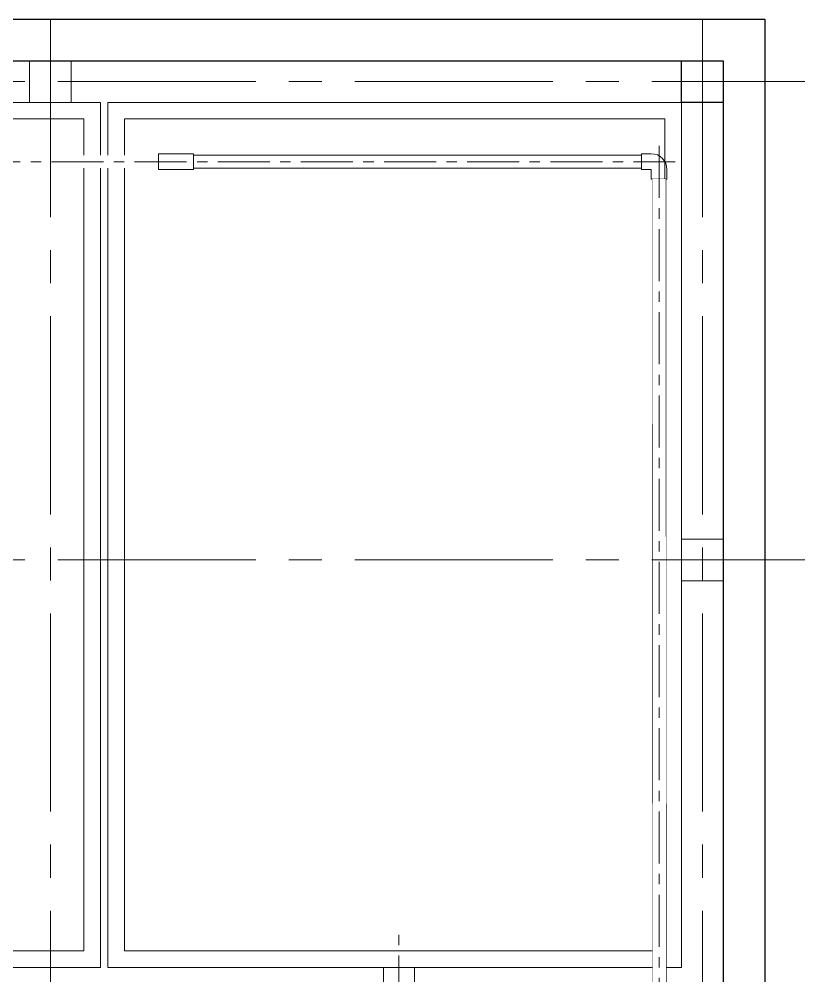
# Model space of a CAD drawing. Header units: millimetres. Extents: x 3795014 to 4300160, y 3869364 to 4016788.
# Drawn here: x 4227641 to 4229531, y 3926876 to 3929176 of the extents above; entities that cross this region are included whole.
import ezdxf

# ---------------------------------------------------------------- set-up
doc = ezdxf.new("R2010")
doc.units = ezdxf.units.MM
doc.set_wipeout_variables(frame=1)
doc.linetypes.add('CENTER', pattern=[2, 1.25, -0.25, 0.25, -0.25])
doc.linetypes.add('осевая2', pattern=[28.575, 19.05, -3.175, 3.175, -3.175])
for name, color, linetype, lineweight in [('Дополнительная', 7, 'Continuous', 18), ('Констр.', 7, 'Continuous', 30), ('оси', 7, 'осевая2', 13)]:
    doc.layers.add(name, color=color, linetype=linetype, lineweight=lineweight)

msp = doc.modelspace()

# ---------------------------------------------------------------- linework, layer by layer
at = {"layer": 'Дополнительная'}
for p, q in [((4228018.6, 3928852, 0), (4228060.6, 3928852, 0)), ((4228060.6, 3928852, 0), (4228060.6, 3928814, 0)), ((4229161.5, 3928852, 0), (4229138.5, 3928852, 0)), ((4229138.5, 3928852, 0), (4229138.5, 3928814, 0)), ((4228018.6, 3928814, 0), (4228060.6, 3928814, 0)), ((4229138.5, 3928814, 0), (4229161.5, 3928814, 0)), ((4229161.5, 3928814, 0), (4229161.5, 3928791, 0)), ((4229199.5, 3928814, 0), (4229199.5, 3928791, 0)), ((4229161.5, 3928791, 0), (4229199.5, 3928791, 0))]:
    msp.add_line(p, q, dxfattribs=at)
at = {"layer": 'Дополнительная', "linetype": 'CENTER', "ltscale": 100}
msp.add_line((4228554.2, 3926599.5, 0), (4228554.2, 3926977.6, 0), dxfattribs=at)
at = {"layer": 'Дополнительная', "ltscale": 25}
for points in [[(4227666.3, 3929075.6), (4227766.3, 3929075.6), (4227766.3, 3928975.6), (4227666.3, 3928975.6)], [(4226456.5, 3928975.6), (4227836.5, 3928975.6), (4227836.5, 3926895.6), (4226456.5, 3926895.6)], [(4227854.6, 3928975.6), (4229234.6, 3928975.6), (4229234.6, 3926895.6), (4227854.6, 3926895.6)], [(4226496.5, 3928935.6), (4227796.5, 3928935.6), (4227796.5, 3926935.6), (4226496.5, 3926935.6)], [(4227894.6, 3928935.6), (4229194.6, 3928935.6), (4229194.6, 3926935.6), (4227894.6, 3926935.6)], [(4229234.6, 3927925.6), (4229334.6, 3927925.6), (4229334.6, 3927825.6), (4229234.6, 3927825.6)]]:
    msp.add_lwpolyline(points, close=True, dxfattribs=at)
at = {"layer": 'Дополнительная', "elevation": 0}
for points in [[(4228060.6, 3928849), (4229138.5, 3928849), (4229138.5, 3928817), (4228060.6, 3928817)], [(4229197.3, 3925789.4), (4229196.5, 3928791), (4229164.5, 3928791), (4229165.3, 3925789.4)]]:
    msp.add_lwpolyline(points, close=True, dxfattribs=at)
at = {"layer": 'Дополнительная', "ltscale": 25, "elevation": 0}
msp.add_lwpolyline([(4228517.4, 3926895.6), (4228592.4, 3926895.6), (4228592.4, 3926855.1), (4228517.4, 3926855.1)], close=True, dxfattribs=at)
at = {"layer": 'Дополнительная'}
msp.add_arc((4229161.5, 3928814, 0), 38, 0, 90, dxfattribs=at)
at = {"layer": 'Констр.', "ltscale": 200}
msp.add_lwpolyline([(4226950.4, 3921775.6), (4219932.7, 3921775.6), (4219932.7, 3929175.6), (4229434.6, 3929175.6), (4229434.6, 3921775.6), (4228750.4, 3921775.6)], dxfattribs=at)
for points in [[(4220032.7, 3921875.6), (4220032.7, 3929075.6), (4229334.6, 3929075.6), (4229334.6, 3921875.6)], [(4229234.6, 3929075.6), (4229334.6, 3929075.6), (4229334.6, 3928975.6), (4229234.6, 3928975.6)]]:
    msp.add_lwpolyline(points, close=True, dxfattribs=at)
at = {"layer": 'оси', "ltscale": 25}
for p, q in [((4229284.6, 3929175.6), (4229284.6, 3920275.6)), ((4217732.7, 3929025.6), (4229531.2, 3929025.6))]:
    msp.add_line(p, q, dxfattribs=at)

# ---------------------------------------------------------------- next in the draw order: wipeouts: each hides what was drawn before it
msp.add_wipeout([(4227976.6, 3928817.7), (4226390.7, 3928816.2), (4226390.7, 3928848.2), (4227976.6, 3928848.2)]).translate(0, 0, 0).dxf.layer = 'Дополнительная'
at = {"ltscale": 25}
msp.add_wipeout([(4229197.3, 3925789.4), (4229196.5, 3928791), (4229164.5, 3928791), (4229165.3, 3925789.4)], dxfattribs=at).translate(0, 0, 0).dxf.layer = 'Дополнительная'

# ---------------------------------------------------------------- next in the draw order: linework, layer by layer
at = {"layer": 'Дополнительная', "linetype": 'CENTER', "ltscale": 100}
for p, q in [((4229180.5, 3928870.9, 0), (4229181.1, 3921782.6, 0)), ((4226319, 3928832.2, 0), (4229219, 3928832.2, 0))]:
    msp.add_line(p, q, dxfattribs=at)
at = {"layer": 'Дополнительная'}
for p, q in [((4228018.6, 3928852, 0), (4227976.6, 3928852, 0)), ((4227976.6, 3928852, 0), (4227976.6, 3928814, 0)), ((4228018.6, 3928814, 0), (4227976.6, 3928814, 0))]:
    msp.add_line(p, q, dxfattribs=at)
at = {"layer": 'оси', "ltscale": 25}
for p, q in [((4227716.3, 3929175.6), (4227716.3, 3920275.6)), ((4217732.7, 3927875.6), (4229531.2, 3927875.6))]:
    msp.add_line(p, q, dxfattribs=at)

doc.saveas('drawing.dxf')
